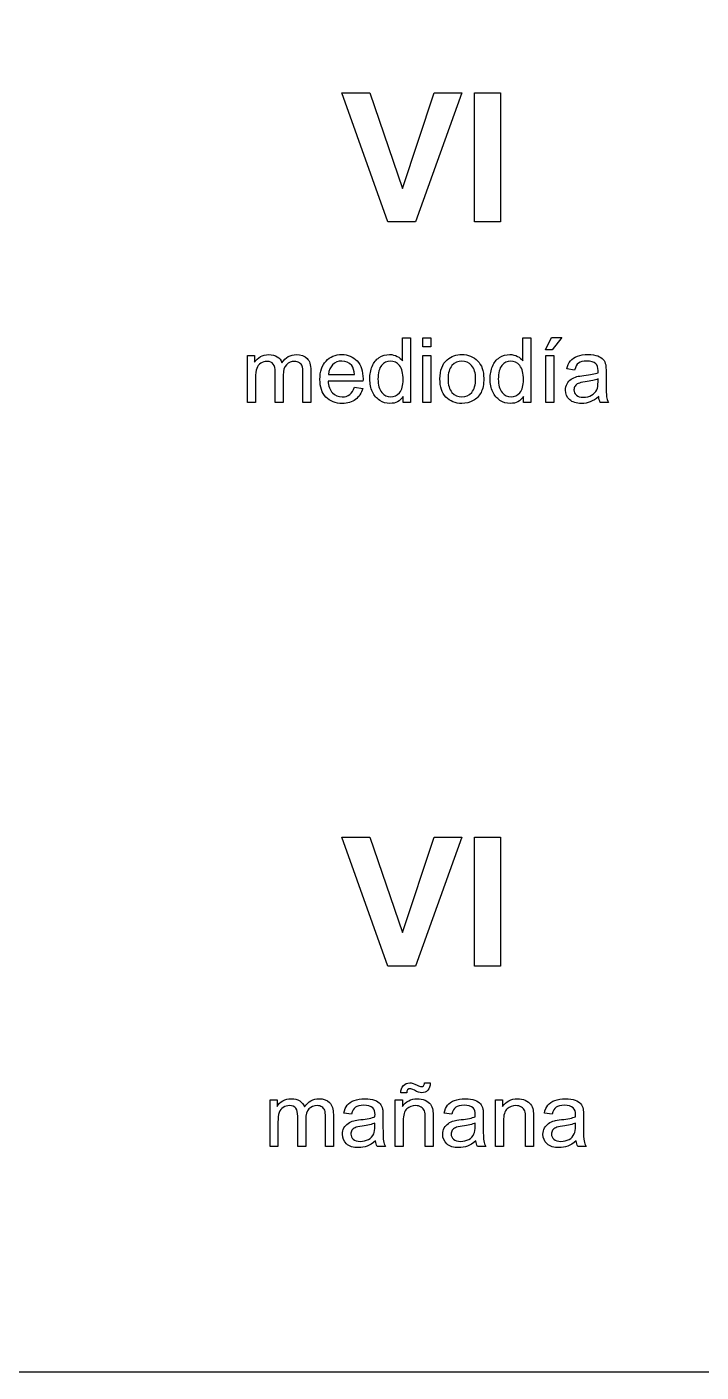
# Model space of a CAD drawing. Header units: millimetres. Extents: x 5 to 740, y 5 to 477.
# Drawn here: x 137.2 to 167.2, y 192 to 251.7 of the extents above; entities that cross this region are included whole.
import ezdxf

# ---------------------------------------------------------------- set-up
doc = ezdxf.new("R2010")
doc.units = ezdxf.units.MM
doc.layers.get('0').update_dxf_attribs({"linetype": 'CONTINUOUS'})

msp = doc.modelspace()

# ---------------------------------------------------------------- linework, layer by layer
at = {"color": 7}
for points in [[(5, 327), (239, 327), (239, 192), (5, 192)], [(153.26367, 243), (151.2168, 248.72656), (152.4707, 248.72656), (153.91992, 244.48828), (155.32227, 248.72656), (156.54883, 248.72656), (154.49805, 243)], [(157.10352, 243), (157.10352, 248.72656), (158.25977, 248.72656), (158.25977, 243)], [(154.81934, 237.45898), (154.81934, 237.86328), (155.1709, 237.86328), (155.1709, 237.45898)], [(160.26072, 237.33203), (160.52049, 237.87891), (160.98143, 237.87891), (160.55174, 237.33203)], [(154.81934, 235), (154.81934, 237.07422), (155.1709, 237.07422), (155.1709, 235)], [(160.27832, 235), (160.27832, 237.07422), (160.62988, 237.07422), (160.62988, 235)], [(150.63379, 236.23633)], [(151.78805, 235.66804)], [(152.82715, 236.03516)], [(155.5752, 236.03711)], [(155.93652, 236.03711)], [(158.16504, 236.03516)], [(162.6202, 235.2558)], [(153.26367, 210), (151.2168, 215.72656), (152.4707, 215.72656), (153.91992, 211.48828), (155.32227, 215.72656), (156.54883, 215.72656), (154.49805, 210)], [(157.10352, 210), (157.10352, 215.72656), (158.25977, 215.72656), (158.25977, 210)], [(152.72177, 202.2558)], [(157.17099, 202.2558)], [(161.62022, 202.2558)]]:
    msp.add_lwpolyline(points, close=True, dxfattribs=at)
for points in [[(153.91504, 236.83591), (153.91504, 237.86325), (154.26465, 237.86325), (154.26465, 235), (153.93848, 235)], [(159.25293, 236.83591), (159.25293, 237.86325), (159.60254, 237.86325), (159.60254, 235), (159.27637, 235)], [(147.03613, 235), (147.03613, 237.07422), (147.35059, 237.07422), (147.35059, 236.7832)], [(148.62008, 236.20504), (148.62008, 235), (148.26851, 235), (148.26851, 236.34766)], [(149.84668, 236.42378), (149.84668, 235), (149.49707, 235), (149.49707, 236.30664)], [(150.63379, 236.23633), (151.79199, 236.23633)], [(161.55184, 236.43547), (161.20809, 236.48237)], [(162.94639, 236.33783), (162.94639, 235.86908)], [(147.38773, 236.0762), (147.38773, 235), (147.03613, 235)], [(152.16109, 235.94734), (150.61422, 235.94734)], [(151.78809, 235.66797), (152.15137, 235.62307)], [(162.59079, 235.91218), (162.5908, 236.04102)], [(153.93848, 235), (153.93848, 235.26172)], [(159.27637, 235), (159.27637, 235.26172)], [(163.05769, 234.99994), (162.6905, 234.99994)], [(154.89358, 204.83202), (155.14749, 204.83202)], [(148.03613, 202), (148.03613, 204.07422), (148.35059, 204.07422), (148.35059, 203.7832)], [(153.59277, 202), (153.59277, 204.07422), (153.90918, 204.07422), (153.90918, 203.7793)], [(154.10063, 204.38081), (153.84082, 204.38086)], [(158.04199, 202), (158.04199, 204.07422), (158.3584, 204.07422), (158.3584, 203.7793)], [(150.84668, 203.42378), (150.84668, 202), (150.49707, 202), (150.49707, 203.30664)], [(151.65341, 203.43547), (151.30966, 203.48237)], [(156.10263, 203.43547), (155.75888, 203.48237)], [(160.55186, 203.43547), (160.20811, 203.48237)], [(148.38773, 203.0762), (148.38773, 202), (148.03613, 202)], [(149.62008, 203.20504), (149.62008, 202), (149.26851, 202), (149.26851, 203.34766)], [(152.69237, 202.91218), (152.69238, 203.04102)], [(153.04796, 203.33783), (153.04796, 202.86908)], [(153.94433, 203.13285), (153.94433, 202), (153.59277, 202)], [(155.27829, 203.27535), (155.27829, 202), (154.92673, 202), (154.92673, 203.26172)], [(157.14159, 202.91218), (157.1416, 203.04102)], [(157.49718, 203.33783), (157.49718, 202.86908)], [(158.39354, 203.13285), (158.39354, 202), (158.04199, 202)], [(159.72751, 203.27535), (159.72751, 202), (159.37595, 202), (159.37595, 203.26172)], [(161.59081, 202.91218), (161.59082, 203.04102)], [(161.94641, 203.33783), (161.94641, 202.86908)], [(153.15926, 201.99994), (152.79207, 201.99994)], [(157.60848, 201.99994), (157.24129, 201.99994)], [(162.05771, 201.99994), (161.69052, 201.99994)]]:
    msp.add_lwpolyline(points, dxfattribs=at)
for points in [[(147.35059, 236.7832), (147.415657, 236.884767), (147.502243, 236.966147), (147.61035, 237.02734)], [(147.61035, 237.02734), (147.718423, 237.089807), (147.84147, 237.12104), (147.97949, 237.12104)], [(147.90136, 236.81641), (147.8024, 236.81641), (147.710603, 236.790377), (147.62597, 236.73831)], [(148.18261, 236.69922), (148.125343, 236.777347), (148.031593, 236.81641), (147.90136, 236.81641)], [(147.97949, 237.12104), (148.133137, 237.12104), (148.25879, 237.08914), (148.35645, 237.02534)], [(148.35645, 237.02534), (148.455403, 236.96154), (148.525063, 236.872347), (148.56543, 236.75776)], [(148.56543, 236.75776), (148.72949, 236.999947), (148.94303, 237.12104), (149.20605, 237.12104)], [(149.12789, 236.81637), (148.982057, 236.81637), (148.860963, 236.76754), (148.76461, 236.66988)], [(149.33883, 236.75977), (149.278963, 236.797503), (149.20865, 236.81637), (149.12789, 236.81637)], [(149.20605, 237.12104), (149.411783, 237.12104), (149.569987, 237.06375), (149.68066, 236.94917)], [(149.68066, 236.94917), (149.79134, 236.83589), (149.84668, 236.66076), (149.84668, 236.42378)], [(150.25098, 236.01955), (150.25098, 236.36851), (150.340823, 236.639343), (150.52051, 236.83205)], [(150.52051, 236.83205), (150.700197, 237.024757), (150.93327, 237.12111), (151.21973, 237.12111)], [(151.22363, 236.83203), (151.062177, 236.83203), (150.92611, 236.777993), (150.81543, 236.66992)], [(151.21973, 237.12111), (151.49707, 237.12111), (151.72363, 237.02671), (151.89941, 236.83791)], [(151.65918, 236.62891), (151.5472, 236.764323), (151.402017, 236.83203), (151.22363, 236.83203)], [(151.89941, 236.83791), (152.075197, 236.64911), (152.16309, 236.383487), (152.16309, 236.04104)], [(152.56934, 236.59766), (152.638347, 236.766927), (152.74186, 236.896483), (152.87988, 236.98633)], [(152.87988, 236.98633), (153.0179, 237.07617), (153.172197, 237.12109), (153.34277, 237.12109)], [(153.37598, 236.83008), (153.219727, 236.83008), (153.088867, 236.766277), (152.9834, 236.63867)], [(153.34277, 237.12109), (153.46777, 237.12109), (153.5791, 237.09439), (153.67676, 237.04099)], [(153.78027, 236.63086), (153.670897, 236.763673), (153.536133, 236.83008), (153.37598, 236.83008)], [(153.67676, 237.04099), (153.774413, 236.988923), (153.85384, 236.920563), (153.91504, 236.83591)], [(155.5752, 236.03711), (155.5752, 236.421223), (155.68197, 236.70573), (155.89551, 236.89063)], [(155.89551, 236.89063), (156.073897, 237.04427), (156.291343, 237.12109), (156.54785, 237.12109)], [(156.54785, 236.83008), (156.37207, 236.83008), (156.226237, 236.764323), (156.11035, 236.63281)], [(156.54785, 237.12109), (156.83301, 237.12109), (157.066083, 237.02734), (157.24707, 236.83984)], [(156.98145, 236.63086), (156.865563, 236.763673), (156.72103, 236.83008), (156.54785, 236.83008)], [(157.24707, 236.83984), (157.428057, 236.653647), (157.51855, 236.395837), (157.51855, 236.06641)], [(157.90723, 236.59766), (157.976237, 236.766927), (158.07975, 236.896483), (158.21777, 236.98633)], [(158.21777, 236.98633), (158.35579, 237.07617), (158.510087, 237.12109), (158.68066, 237.12109)], [(158.71387, 236.83008), (158.557617, 236.83008), (158.426757, 236.766277), (158.32129, 236.63867)], [(158.68066, 237.12109), (158.80566, 237.12109), (158.91699, 237.09439), (159.01465, 237.04099)], [(159.11816, 236.63086), (159.008787, 236.763673), (158.874023, 236.83008), (158.71387, 236.83008)], [(159.01465, 237.04099), (159.112303, 236.988923), (159.19173, 236.920563), (159.25293, 236.83591)], [(161.20809, 236.48237), (161.239357, 236.62951), (161.290787, 236.748), (161.36238, 236.83784)], [(161.36238, 236.83784), (161.434, 236.928987), (161.537517, 236.99865), (161.67293, 237.04683)], [(161.67293, 237.04683), (161.80835, 237.096297), (161.96525, 237.12103), (162.14363, 237.12103)], [(162.09285, 236.83001), (161.92749, 236.83001), (161.805097, 236.80071), (161.72567, 236.74211)], [(162.49324, 236.71087), (162.4034, 236.790297), (162.269937, 236.83001), (162.09285, 236.83001)], [(162.14363, 237.12103), (162.320717, 237.12103), (162.4646, 237.100197), (162.57528, 237.05853)], [(162.57528, 237.05853), (162.685953, 237.016863), (162.767333, 236.96413), (162.81942, 236.90033)], [(162.81942, 236.90033), (162.871487, 236.837863), (162.907943, 236.758437), (162.92879, 236.66205)], [(147.44433, 236.5098), (147.406597, 236.40954), (147.38773, 236.265007), (147.38773, 236.0762)], [(147.62597, 236.73831), (147.542637, 236.686243), (147.48209, 236.610073), (147.44433, 236.5098)], [(148.26851, 236.34766), (148.26851, 236.503907), (148.239877, 236.621093), (148.18261, 236.69922)], [(148.76461, 236.66988), (148.668257, 236.573527), (148.62008, 236.41858), (148.62008, 236.20504)], [(149.46187, 236.60938), (149.439737, 236.671847), (149.398723, 236.721977), (149.33883, 236.75977)], [(149.49707, 236.30664), (149.49707, 236.447267), (149.485337, 236.54818), (149.46187, 236.60938)], [(150.81543, 236.66992), (150.706057, 236.561847), (150.64551, 236.417317), (150.63379, 236.23633)], [(151.79199, 236.23633), (151.77639, 236.41081), (151.73212, 236.54167), (151.65918, 236.62891)], [(152.46582, 236.03516), (152.46582, 236.242187), (152.500327, 236.429687), (152.56934, 236.59766)], [(152.9834, 236.63867), (152.879233, 236.51107), (152.82715, 236.3099), (152.82715, 236.03516)], [(153.94434, 236.00586), (153.94434, 236.289713), (153.88965, 236.498047), (153.78027, 236.63086)], [(156.11035, 236.63281), (155.994463, 236.501303), (155.93652, 236.302737), (155.93652, 236.03711)], [(157.15723, 236.04883), (157.15723, 236.305337), (157.098637, 236.499347), (156.98145, 236.63086)], [(157.80371, 236.03516), (157.80371, 236.242187), (157.838217, 236.429687), (157.90723, 236.59766)], [(158.32129, 236.63867), (158.217123, 236.51107), (158.16504, 236.3099), (158.16504, 236.03516)], [(159.28223, 236.00586), (159.28223, 236.289713), (159.22754, 236.498047), (159.11816, 236.63086)], [(161.72567, 236.74211), (161.647543, 236.684843), (161.5896, 236.58263), (161.55184, 236.43547)], [(161.96389, 236.19523), (162.247743, 236.229097), (162.456727, 236.269463), (162.59084, 236.31633)], [(162.59284, 236.40813), (162.59284, 236.551363), (162.55964, 236.652277), (162.49324, 236.71087)], [(162.59084, 236.31633), (162.592173, 236.36453), (162.59284, 236.39513), (162.59284, 236.40813)], [(162.92879, 236.66205), (162.940523, 236.602183), (162.94639, 236.49411), (162.94639, 236.33783)], [(150.5166, 235.23244), (150.33952, 235.41994), (150.25098, 235.68231), (150.25098, 236.01955)], [(150.61422, 235.94734), (150.62722, 235.719473), (150.691673, 235.544993), (150.80758, 235.4239)], [(151.57125, 235.34382), (151.662397, 235.411527), (151.734663, 235.5196), (151.78805, 235.66804)], [(152.15137, 235.62307), (152.094103, 235.41083), (151.987983, 235.246117), (151.83301, 235.12893)], [(152.16309, 236.04104), (152.16309, 236.02024), (152.162423, 235.989007), (152.16109, 235.94734)], [(152.5791, 235.4707), (152.50358, 235.634767), (152.46582, 235.82292), (152.46582, 236.03516)], [(152.82715, 236.03516), (152.82715, 235.769533), (152.88314, 235.570963), (152.99512, 235.43945)], [(153.78223, 235.42969), (153.890303, 235.55599), (153.94434, 235.748047), (153.94434, 236.00586)], [(155.84277, 235.23242), (155.66439, 235.41862), (155.5752, 235.68685), (155.5752, 236.03711)], [(155.93652, 236.03711), (155.93652, 235.771483), (155.994463, 235.572263), (156.11035, 235.43945)], [(156.9834, 235.44141), (157.099287, 235.574223), (157.15723, 235.776697), (157.15723, 236.04883)], [(157.51855, 236.06641), (157.51855, 235.799483), (157.478187, 235.589197), (157.39746, 235.43555)], [(157.91699, 235.4707), (157.84147, 235.634767), (157.80371, 235.82292), (157.80371, 236.03516)], [(158.16504, 236.03516), (158.16504, 235.769533), (158.22103, 235.570963), (158.33301, 235.43945)], [(159.12012, 235.42969), (159.228193, 235.55599), (159.28223, 235.748047), (159.28223, 236.00586)], [(161.14744, 235.54683), (161.14744, 235.64839), (161.17024, 235.740837), (161.21584, 235.82417)], [(161.21584, 235.82417), (161.262707, 235.908803), (161.323253, 235.97651), (161.39748, 236.02729)], [(161.39748, 236.02729), (161.473, 236.07809), (161.557637, 236.116503), (161.65139, 236.14253)], [(161.57127, 235.72267), (161.538737, 235.673203), (161.52247, 235.617863), (161.52247, 235.55665)], [(161.70994, 235.8379), (161.650073, 235.811833), (161.60385, 235.773423), (161.57127, 235.72267)], [(161.65139, 236.14253), (161.720397, 236.16073), (161.824563, 236.178297), (161.96389, 236.19523)], [(162.01658, 235.9082), (161.872047, 235.8874), (161.769833, 235.863967), (161.70994, 235.8379)], [(162.5908, 236.04102), (162.463193, 235.988953), (162.271787, 235.94468), (162.01658, 235.9082)], [(162.53419, 235.56062), (162.571923, 235.640047), (162.59079, 235.757233), (162.59079, 235.91218)], [(162.94639, 235.86908), (162.94639, 235.54226), (162.953557, 235.33523), (162.96789, 235.24799)], [(151.23926, 234.95315), (150.935873, 234.95315), (150.694987, 235.046247), (150.5166, 235.23244)], [(150.80758, 235.4239), (150.923467, 235.302807), (151.067997, 235.24226), (151.24117, 235.24226)], [(151.83301, 235.12893), (151.678063, 235.011743), (151.480147, 234.95315), (151.23926, 234.95315)], [(151.24117, 235.24226), (151.370077, 235.24226), (151.480103, 235.276113), (151.57125, 235.34382)], [(152.90137, 235.08984), (152.76335, 235.180987), (152.655927, 235.30794), (152.5791, 235.4707)], [(153.3584, 234.95313), (153.193033, 234.95313), (153.04069, 234.9987), (152.90137, 235.08984)], [(152.99512, 235.43945), (153.1071, 235.307943), (153.23926, 235.24219), (153.3916, 235.24219)], [(153.93848, 235.26172), (153.806967, 235.055993), (153.613607, 234.95313), (153.3584, 234.95313)], [(153.3916, 235.24219), (153.545247, 235.24219), (153.675457, 235.30469), (153.78223, 235.42969)], [(156.54785, 234.95313), (156.257483, 234.95313), (156.022457, 235.046227), (155.84277, 235.23242)], [(156.11035, 235.43945), (156.226237, 235.307943), (156.37207, 235.24219), (156.54785, 235.24219)], [(156.54785, 235.24219), (156.72233, 235.24219), (156.867513, 235.308597), (156.9834, 235.44141)], [(157.04785, 235.08008), (156.89551, 234.995447), (156.728843, 234.95313), (156.54785, 234.95313)], [(157.39746, 235.43555), (157.318033, 235.283203), (157.201497, 235.164713), (157.04785, 235.08008)], [(158.23926, 235.08984), (158.10124, 235.180987), (157.993817, 235.30794), (157.91699, 235.4707)], [(158.69629, 234.95313), (158.530923, 234.95313), (158.37858, 234.9987), (158.23926, 235.08984)], [(158.33301, 235.43945), (158.44499, 235.307943), (158.57715, 235.24219), (158.72949, 235.24219)], [(159.27637, 235.26172), (159.144857, 235.055993), (158.951497, 234.95313), (158.69629, 234.95313)], [(158.72949, 235.24219), (158.883137, 235.24219), (159.013347, 235.30469), (159.12012, 235.42969)], [(161.33103, 235.11909), (161.208637, 235.23107), (161.14744, 235.37365), (161.14744, 235.54683)], [(161.85643, 234.95308), (161.628563, 234.95308), (161.45343, 235.008417), (161.33103, 235.11909)], [(161.52247, 235.55665), (161.52247, 235.462903), (161.557627, 235.38478), (161.62794, 235.32228)], [(161.62794, 235.32228), (161.699553, 235.259813), (161.80372, 235.22858), (161.94044, 235.22858)], [(162.24314, 235.02148), (162.123353, 234.97588), (161.99445, 234.95308), (161.85643, 234.95308)], [(161.94044, 235.22858), (162.075853, 235.22858), (162.196297, 235.25788), (162.30177, 235.31648)], [(162.6201, 235.25586), (162.489887, 235.14518), (162.364233, 235.067053), (162.24314, 235.02148)], [(162.30177, 235.31648), (162.407237, 235.376347), (162.48471, 235.457727), (162.53419, 235.56062)], [(162.6905, 234.99994), (162.654033, 235.07286), (162.6306, 235.158147), (162.6202, 235.2558)], [(162.96789, 235.24799), (162.98349, 235.16205), (163.013423, 235.079367), (163.05769, 234.99994)], [(153.84082, 204.38086), (153.839487, 204.516273), (153.876597, 204.624347), (153.95215, 204.70508)], [(153.95215, 204.70508), (154.02637, 204.785807), (154.12142, 204.82617), (154.2373, 204.82617)], [(154.2373, 204.82617), (154.318033, 204.82617), (154.42806, 204.791013), (154.56738, 204.7207)], [(154.56738, 204.7207), (154.644207, 204.681633), (154.705407, 204.6621), (154.75098, 204.6621)], [(154.75098, 204.6621), (154.792647, 204.6621), (154.824547, 204.673167), (154.84668, 204.6953)], [(154.84668, 204.6953), (154.868813, 204.718767), (154.884447, 204.76434), (154.89358, 204.83202)], [(155.14749, 204.83202), (155.14349, 204.683587), (155.10573, 204.57226), (155.03421, 204.49804)], [(148.35059, 203.7832), (148.415657, 203.884767), (148.502243, 203.966147), (148.61035, 204.02734)], [(148.61035, 204.02734), (148.718423, 204.089807), (148.84147, 204.12104), (148.97949, 204.12104)], [(148.97949, 204.12104), (149.133137, 204.12104), (149.25879, 204.08914), (149.35645, 204.02534)], [(149.35645, 204.02534), (149.455403, 203.96154), (149.525063, 203.872347), (149.56543, 203.75776)], [(149.56543, 203.75776), (149.72949, 203.999947), (149.94303, 204.12104), (150.20605, 204.12104)], [(150.20605, 204.12104), (150.411783, 204.12104), (150.569987, 204.06375), (150.68066, 203.94917)], [(151.46396, 203.83784), (151.535573, 203.928987), (151.639087, 203.99865), (151.7745, 204.04683)], [(151.7745, 204.04683), (151.90992, 204.096297), (152.066823, 204.12103), (152.24521, 204.12103)], [(152.24521, 204.12103), (152.42229, 204.12103), (152.56617, 204.100197), (152.67685, 204.05853)], [(152.67685, 204.05853), (152.787523, 204.016863), (152.868903, 203.96413), (152.92099, 203.90033)], [(153.90918, 203.7793), (154.061527, 204.00716), (154.28158, 204.12109), (154.56934, 204.12109)], [(154.14163, 204.51948), (154.112963, 204.488213), (154.099297, 204.44199), (154.10063, 204.38081)], [(154.24905, 204.56638), (154.204783, 204.56638), (154.168977, 204.550747), (154.14163, 204.51948)], [(154.44046, 204.49608), (154.35322, 204.542947), (154.289417, 204.56638), (154.24905, 204.56638)], [(154.76468, 204.38671), (154.682647, 204.38671), (154.574573, 204.423167), (154.44046, 204.49608)], [(154.56934, 204.12109), (154.69434, 204.12109), (154.808923, 204.09829), (154.91309, 204.05269)], [(155.03421, 204.49804), (154.963897, 204.42382), (154.874053, 204.38671), (154.76468, 204.38671)], [(154.91309, 204.05269), (155.018557, 204.008423), (155.09733, 203.94983), (155.14941, 203.87691)], [(155.91318, 203.83784), (155.984793, 203.928987), (156.088307, 203.99865), (156.22372, 204.04683)], [(156.22372, 204.04683), (156.35914, 204.096297), (156.516043, 204.12103), (156.69443, 204.12103)], [(156.69443, 204.12103), (156.87151, 204.12103), (157.01539, 204.100197), (157.12607, 204.05853)], [(157.12607, 204.05853), (157.236743, 204.016863), (157.318123, 203.96413), (157.37021, 203.90033)], [(158.3584, 203.7793), (158.51074, 204.00716), (158.73079, 204.12109), (159.01855, 204.12109)], [(159.01855, 204.12109), (159.14355, 204.12109), (159.258133, 204.09829), (159.3623, 204.05269)], [(159.3623, 204.05269), (159.467773, 204.008423), (159.54655, 203.94983), (159.59863, 203.87691)], [(160.3624, 203.83784), (160.43402, 203.928987), (160.537537, 203.99865), (160.67295, 204.04683)], [(160.67295, 204.04683), (160.80837, 204.096297), (160.96527, 204.12103), (161.14365, 204.12103)], [(161.14365, 204.12103), (161.320737, 204.12103), (161.46462, 204.100197), (161.5753, 204.05853)], [(161.5753, 204.05853), (161.685973, 204.016863), (161.767353, 203.96413), (161.81944, 203.90033)], [(148.44433, 203.5098), (148.406597, 203.40954), (148.38773, 203.265007), (148.38773, 203.0762)], [(148.62597, 203.73831), (148.542637, 203.686243), (148.48209, 203.610073), (148.44433, 203.5098)], [(148.90136, 203.81641), (148.8024, 203.81641), (148.710603, 203.790377), (148.62597, 203.73831)], [(149.18261, 203.69922), (149.125343, 203.777347), (149.031593, 203.81641), (148.90136, 203.81641)], [(149.26851, 203.34766), (149.26851, 203.503907), (149.239877, 203.621093), (149.18261, 203.69922)], [(149.76461, 203.66988), (149.668257, 203.573527), (149.62008, 203.41858), (149.62008, 203.20504)], [(150.12789, 203.81637), (149.982057, 203.81637), (149.860963, 203.76754), (149.76461, 203.66988)], [(150.33883, 203.75977), (150.278963, 203.797503), (150.20865, 203.81637), (150.12789, 203.81637)], [(150.46187, 203.60938), (150.439737, 203.671847), (150.398723, 203.721977), (150.33883, 203.75977)], [(150.49707, 203.30664), (150.49707, 203.447267), (150.485337, 203.54818), (150.46187, 203.60938)], [(150.68066, 203.94917), (150.79134, 203.83589), (150.84668, 203.66076), (150.84668, 203.42378)], [(151.30966, 203.48237), (151.340927, 203.62951), (151.39236, 203.748), (151.46396, 203.83784)], [(151.82724, 203.74211), (151.749113, 203.684843), (151.69117, 203.58263), (151.65341, 203.43547)], [(152.19443, 203.83001), (152.029063, 203.83001), (151.906667, 203.80071), (151.82724, 203.74211)], [(152.59482, 203.71087), (152.504973, 203.790297), (152.37151, 203.83001), (152.19443, 203.83001)], [(152.69442, 203.40813), (152.69442, 203.551363), (152.66122, 203.652277), (152.59482, 203.71087)], [(152.69242, 203.31633), (152.693753, 203.36453), (152.69442, 203.39513), (152.69442, 203.40813)], [(152.92099, 203.90033), (152.973057, 203.837863), (153.009513, 203.758437), (153.03036, 203.66205)], [(153.03036, 203.66205), (153.042093, 203.602183), (153.04796, 203.49411), (153.04796, 203.33783)], [(154.10644, 203.67387), (153.998367, 203.578817), (153.94433, 203.398477), (153.94433, 203.13285)], [(154.49511, 203.81645), (154.34537, 203.81645), (154.215813, 203.768923), (154.10644, 203.67387)], [(154.73925, 203.75195), (154.670237, 203.79495), (154.588857, 203.81645), (154.49511, 203.81645)], [(154.88573, 203.58203), (154.858397, 203.653643), (154.80957, 203.710283), (154.73925, 203.75195)], [(154.92673, 203.26172), (154.92673, 203.404947), (154.913063, 203.511717), (154.88573, 203.58203)], [(155.14941, 203.87691), (155.201477, 203.803997), (155.237937, 203.71741), (155.25879, 203.61715)], [(155.25879, 203.61715), (155.27179, 203.552017), (155.27829, 203.438083), (155.27829, 203.27535)], [(155.75888, 203.48237), (155.790147, 203.62951), (155.84158, 203.748), (155.91318, 203.83784)], [(156.27646, 203.74211), (156.198333, 203.684843), (156.14039, 203.58263), (156.10263, 203.43547)], [(156.64364, 203.83001), (156.47828, 203.83001), (156.355887, 203.80071), (156.27646, 203.74211)], [(157.04404, 203.71087), (156.954193, 203.790297), (156.820727, 203.83001), (156.64364, 203.83001)], [(157.14364, 203.40813), (157.14364, 203.551363), (157.11044, 203.652277), (157.04404, 203.71087)], [(157.14164, 203.31633), (157.142973, 203.36453), (157.14364, 203.39513), (157.14364, 203.40813)], [(157.37021, 203.90033), (157.422277, 203.837863), (157.458733, 203.758437), (157.47958, 203.66205)], [(157.47958, 203.66205), (157.491313, 203.602183), (157.49718, 203.49411), (157.49718, 203.33783)], [(158.55565, 203.67387), (158.447577, 203.578817), (158.39354, 203.398477), (158.39354, 203.13285)], [(158.94433, 203.81645), (158.79459, 203.81645), (158.66503, 203.768923), (158.55565, 203.67387)], [(159.18847, 203.75195), (159.119457, 203.79495), (159.038077, 203.81645), (158.94433, 203.81645)], [(159.33495, 203.58203), (159.307617, 203.653643), (159.25879, 203.710283), (159.18847, 203.75195)], [(159.37595, 203.26172), (159.37595, 203.404947), (159.362283, 203.511717), (159.33495, 203.58203)], [(159.59863, 203.87691), (159.650697, 203.803997), (159.687157, 203.71741), (159.70801, 203.61715)], [(159.70801, 203.61715), (159.72101, 203.552017), (159.72751, 203.438083), (159.72751, 203.27535)], [(160.20811, 203.48237), (160.239377, 203.62951), (160.290807, 203.748), (160.3624, 203.83784)], [(160.72569, 203.74211), (160.647563, 203.684843), (160.58962, 203.58263), (160.55186, 203.43547)], [(161.09287, 203.83001), (160.92751, 203.83001), (160.805117, 203.80071), (160.72569, 203.74211)], [(161.49326, 203.71087), (161.40342, 203.790297), (161.269957, 203.83001), (161.09287, 203.83001)], [(161.59286, 203.40813), (161.59286, 203.551363), (161.55966, 203.652277), (161.49326, 203.71087)], [(161.59086, 203.31633), (161.592193, 203.36453), (161.59286, 203.39513), (161.59286, 203.40813)], [(161.81944, 203.90033), (161.871507, 203.837863), (161.907963, 203.758437), (161.92881, 203.66205)], [(161.92881, 203.66205), (161.940543, 203.602183), (161.94641, 203.49411), (161.94641, 203.33783)], [(151.24902, 202.54683), (151.24902, 202.64839), (151.27182, 202.740837), (151.31742, 202.82417)], [(151.31742, 202.82417), (151.364287, 202.908803), (151.424833, 202.97651), (151.49906, 203.02729)], [(151.49906, 203.02729), (151.57458, 203.07809), (151.659217, 203.116503), (151.75297, 203.14253)], [(151.81152, 202.8379), (151.751653, 202.811833), (151.70543, 202.773423), (151.67285, 202.72267)], [(151.75297, 203.14253), (151.821983, 203.16073), (151.92615, 203.178297), (152.06547, 203.19523)], [(152.11816, 202.9082), (151.973633, 202.8874), (151.87142, 202.863967), (151.81152, 202.8379)], [(152.06547, 203.19523), (152.349323, 203.229097), (152.558307, 203.269463), (152.69242, 203.31633)], [(152.69238, 203.04102), (152.56478, 202.988953), (152.373373, 202.94468), (152.11816, 202.9082)], [(152.63577, 202.56062), (152.673503, 202.640047), (152.69237, 202.757233), (152.69237, 202.91218)], [(153.04796, 202.86908), (153.04796, 202.54226), (153.055127, 202.33523), (153.06946, 202.24799)], [(155.69824, 202.54683), (155.69824, 202.64839), (155.72104, 202.740837), (155.76664, 202.82417)], [(155.76664, 202.82417), (155.813507, 202.908803), (155.874053, 202.97651), (155.94828, 203.02729)], [(155.94828, 203.02729), (156.0238, 203.07809), (156.108437, 203.116503), (156.20219, 203.14253)], [(156.26074, 202.8379), (156.200873, 202.811833), (156.15465, 202.773423), (156.12207, 202.72267)], [(156.20219, 203.14253), (156.271197, 203.16073), (156.375363, 203.178297), (156.51469, 203.19523)], [(156.56738, 202.9082), (156.422853, 202.8874), (156.32064, 202.863967), (156.26074, 202.8379)], [(156.51469, 203.19523), (156.798543, 203.229097), (157.007527, 203.269463), (157.14164, 203.31633)], [(157.1416, 203.04102), (157.014, 202.988953), (156.822593, 202.94468), (156.56738, 202.9082)], [(157.08499, 202.56062), (157.122723, 202.640047), (157.14159, 202.757233), (157.14159, 202.91218)], [(157.49718, 202.86908), (157.49718, 202.54226), (157.504347, 202.33523), (157.51868, 202.24799)], [(160.14746, 202.54683), (160.14746, 202.64839), (160.17026, 202.740837), (160.21586, 202.82417)], [(160.21586, 202.82417), (160.262727, 202.908803), (160.323273, 202.97651), (160.3975, 203.02729)], [(160.3975, 203.02729), (160.47302, 203.07809), (160.557657, 203.116503), (160.65141, 203.14253)], [(160.70996, 202.8379), (160.650093, 202.811833), (160.60387, 202.773423), (160.57129, 202.72267)], [(160.65141, 203.14253), (160.720417, 203.16073), (160.824583, 203.178297), (160.96391, 203.19523)], [(161.0166, 202.9082), (160.872067, 202.8874), (160.769853, 202.863967), (160.70996, 202.8379)], [(160.96391, 203.19523), (161.247763, 203.229097), (161.456747, 203.269463), (161.59086, 203.31633)], [(161.59082, 203.04102), (161.463213, 202.988953), (161.271807, 202.94468), (161.0166, 202.9082)], [(161.53421, 202.56062), (161.571943, 202.640047), (161.59081, 202.757233), (161.59081, 202.91218)], [(161.94641, 202.86908), (161.94641, 202.54226), (161.953577, 202.33523), (161.96791, 202.24799)], [(151.43262, 202.11909), (151.31022, 202.23107), (151.24902, 202.37365), (151.24902, 202.54683)], [(151.67285, 202.72267), (151.640317, 202.673203), (151.62405, 202.617863), (151.62405, 202.55665)], [(151.62405, 202.55665), (151.62405, 202.462903), (151.659207, 202.38478), (151.72952, 202.32228)], [(151.72952, 202.32228), (151.801133, 202.259813), (151.9053, 202.22858), (152.04202, 202.22858)], [(152.04202, 202.22858), (152.17744, 202.22858), (152.297883, 202.25788), (152.40335, 202.31648)], [(152.72168, 202.25586), (152.591473, 202.14518), (152.465823, 202.067053), (152.34473, 202.02148)], [(152.40335, 202.31648), (152.508817, 202.376347), (152.58629, 202.457727), (152.63577, 202.56062)], [(152.79207, 201.99994), (152.755603, 202.07286), (152.73217, 202.158147), (152.72177, 202.2558)], [(153.06946, 202.24799), (153.08506, 202.16205), (153.114993, 202.079367), (153.15926, 201.99994)], [(155.88184, 202.11909), (155.75944, 202.23107), (155.69824, 202.37365), (155.69824, 202.54683)], [(156.12207, 202.72267), (156.089537, 202.673203), (156.07327, 202.617863), (156.07327, 202.55665)], [(156.07327, 202.55665), (156.07327, 202.462903), (156.108427, 202.38478), (156.17874, 202.32228)], [(156.17874, 202.32228), (156.250353, 202.259813), (156.35452, 202.22858), (156.49124, 202.22858)], [(156.49124, 202.22858), (156.62666, 202.22858), (156.747103, 202.25788), (156.85257, 202.31648)], [(157.1709, 202.25586), (157.040693, 202.14518), (156.915043, 202.067053), (156.79395, 202.02148)], [(156.85257, 202.31648), (156.958037, 202.376347), (157.03551, 202.457727), (157.08499, 202.56062)], [(157.24129, 201.99994), (157.204823, 202.07286), (157.18139, 202.158147), (157.17099, 202.2558)], [(157.51868, 202.24799), (157.53428, 202.16205), (157.564213, 202.079367), (157.60848, 201.99994)], [(160.33105, 202.11909), (160.208657, 202.23107), (160.14746, 202.37365), (160.14746, 202.54683)], [(160.57129, 202.72267), (160.538757, 202.673203), (160.52249, 202.617863), (160.52249, 202.55665)], [(160.52249, 202.55665), (160.52249, 202.462903), (160.557647, 202.38478), (160.62796, 202.32228)], [(160.62796, 202.32228), (160.699573, 202.259813), (160.80374, 202.22858), (160.94046, 202.22858)], [(160.94046, 202.22858), (161.075873, 202.22858), (161.196317, 202.25788), (161.30179, 202.31648)], [(161.62012, 202.25586), (161.489907, 202.14518), (161.364253, 202.067053), (161.24316, 202.02148)], [(161.30179, 202.31648), (161.407257, 202.376347), (161.48473, 202.457727), (161.53421, 202.56062)], [(161.69052, 201.99994), (161.654053, 202.07286), (161.63062, 202.158147), (161.62022, 202.2558)], [(161.96791, 202.24799), (161.98351, 202.16205), (162.013443, 202.079367), (162.05771, 201.99994)], [(151.95801, 201.95308), (151.730143, 201.95308), (151.555013, 202.008417), (151.43262, 202.11909)], [(152.34473, 202.02148), (152.224937, 201.97588), (152.09603, 201.95308), (151.95801, 201.95308)], [(156.40723, 201.95308), (156.179363, 201.95308), (156.004233, 202.008417), (155.88184, 202.11909)], [(156.79395, 202.02148), (156.674157, 201.97588), (156.54525, 201.95308), (156.40723, 201.95308)], [(160.85645, 201.95308), (160.628583, 201.95308), (160.45345, 202.008417), (160.33105, 202.11909)], [(161.24316, 202.02148), (161.123373, 201.97588), (160.99447, 201.95308), (160.85645, 201.95308)]]:
    msp.add_open_spline(points, degree=3, dxfattribs=at)

doc.saveas('drawing.dxf')
